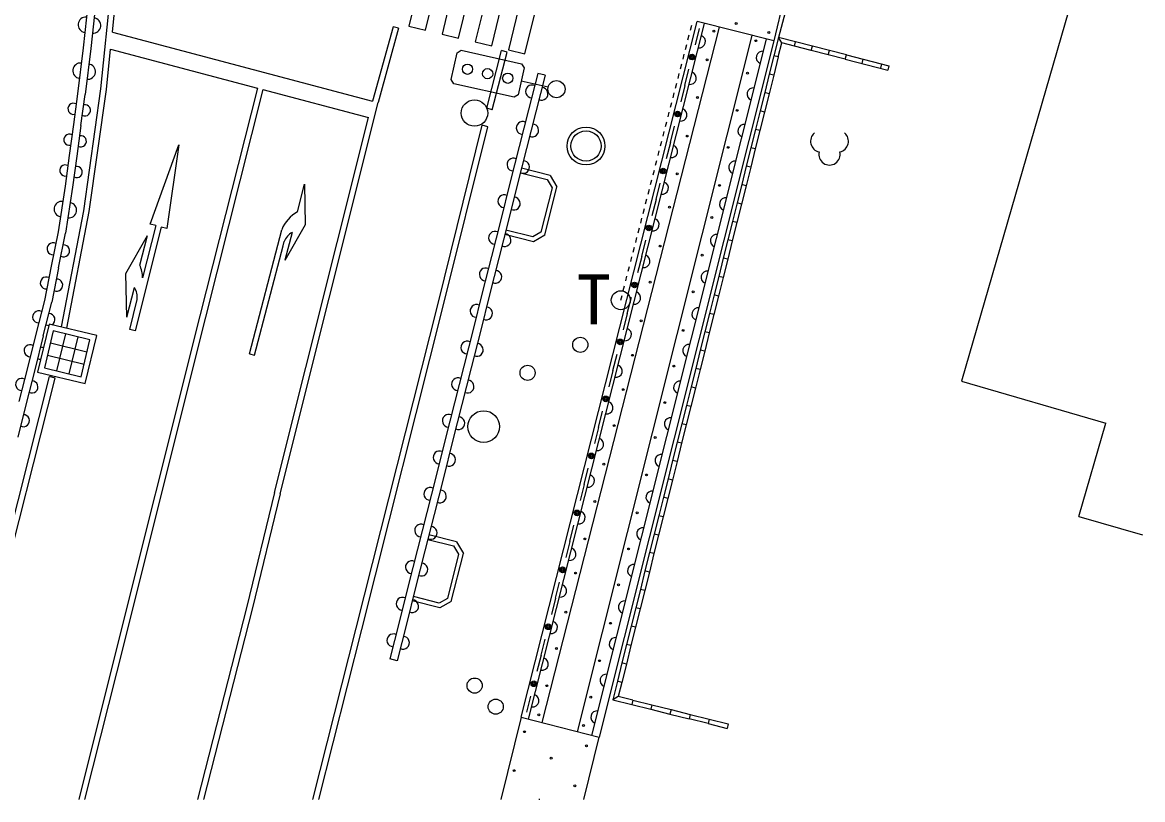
# Model space of a CAD drawing. Units: millimetres, scale not verified. Extents: x 40000 to 680000, y 20000 to 380000.
# Drawn here: x 421042 to 450666, y 250053 to 270602 of the extents above; entities that cross this region are included whole.
import ezdxf
from ezdxf.enums import TextEntityAlignment as Align

# ---------------------------------------------------------------- set-up
doc = ezdxf.new("R2010")
doc.units = ezdxf.units.MM
doc.header["$LTSCALE"] = 1000
for name, color, linetype, lineweight in [('M-BGD', 7, 'Continuous', 25), ('M-BGD-EXST', 7, 'Continuous', 25), ('M-STR-STRC', 7, 'Continuous', 25)]:
    doc.layers.add(name, color=color, linetype=linetype, lineweight=lineweight)
doc.styles.add('ＭＳ ゴシック', font='')
doc.styles.get('ＭＳ ゴシック').set_extended_font_data('MS Gothic')

msp = doc.modelspace()

# ---------------------------------------------------------------- linework, layer by layer
at = {"layer": 'M-BGD'}
for p, q in [((441272, 271630), (440915, 270114)), ((441377, 271470), (441039, 270206)), ((448863, 271452), (445874, 261115)), ((422780, 271148), (422650, 269933)), ((422980, 271133), (422848, 269910)), ((434236, 252231), (438884, 270624)), ((434429, 252182), (439078, 270576)), ((434789, 252089), (439479, 270475)), ((438709, 270398), (438742, 270525)), ((440915, 270114), (438884, 270624)), ((435725, 251848), (440343, 270258)), ((438643, 270142), (438676, 270270)), ((438940, 270439), (438831, 270009)), ((441039, 270206), (440917, 269719)), ((441487, 270091), (441039, 270206)), ((441126, 270060), (441039, 270206)), ((422650, 269933), (422500, 268717)), ((422848, 269910), (422698, 268692)), ((436102, 251751), (440721, 270163)), ((440915, 270114), (436296, 251701)), ((438578, 269887), (438610, 270015)), ((441033, 269690), (441126, 270060)), ((441457, 269975), (441126, 270060)), ((441457, 269975), (441487, 270091)), ((441905, 269860), (441457, 269975)), ((441935, 269976), (441487, 270091)), ((441905, 269860), (441935, 269976)), ((442383, 269861), (441935, 269976)), ((438512, 269632), (438545, 269760)), ((440917, 269719), (440795, 269233)), ((441033, 269690), (440912, 269204)), ((441033, 269690), (440917, 269719)), ((442354, 269745), (441905, 269860)), ((442354, 269745), (442383, 269861)), ((442802, 269630), (442354, 269745)), ((442832, 269746), (442383, 269861)), ((442802, 269630), (442832, 269746)), ((442802, 269630), (443928, 269341)), ((442832, 269746), (443958, 269457)), ((443250, 269515), (443280, 269631)), ((438446, 269377), (438479, 269505)), ((438560, 268933), (438668, 269363)), ((443764, 269507), (443734, 269391)), ((443958, 269457), (443928, 269341)), ((434669, 269254), (434425, 268287)), ((434863, 269205), (434619, 268238)), ((434863, 269205), (434669, 269254)), ((438314, 268867), (438347, 268995)), ((438380, 269122), (438413, 269250)), ((440795, 269233), (440673, 268747)), ((440912, 269204), (440790, 268717)), ((440912, 269204), (440795, 269233)), ((422500, 268717), (422391, 267902)), ((422589, 267876), (422698, 268692)), ((438248, 268612), (438281, 268740)), ((438560, 268933), (438451, 268502)), ((440673, 268747), (440552, 268260)), ((440790, 268717), (440668, 268231)), ((440790, 268717), (440673, 268747)), ((438183, 268357), (438216, 268485)), ((434425, 268287), (434180, 267319)), ((434619, 268238), (434374, 267270)), ((438117, 268102), (438150, 268230)), ((440552, 268260), (440430, 267774)), ((440668, 268231), (440546, 267744)), ((440668, 268231), (440552, 268260)), ((422391, 267902), (422282, 267087)), ((422589, 267876), (422481, 267061)), ((438051, 267847), (438084, 267975)), ((438180, 267426), (438288, 267857)), ((437985, 267592), (438018, 267719)), ((440430, 267774), (440308, 267287)), ((440546, 267744), (440424, 267258)), ((440546, 267744), (440430, 267774)), ((434180, 267319), (433936, 266352)), ((434374, 267270), (434130, 266303)), ((437853, 267082), (437886, 267209)), ((437919, 267337), (437952, 267464)), ((438180, 267426), (438071, 266996)), ((440308, 267287), (440186, 266801)), ((440424, 267258), (440303, 266772)), ((440424, 267258), (440308, 267287)), ((422282, 267087), (422173, 266272)), ((422481, 267061), (422371, 266244)), ((437788, 266827), (437821, 266954)), ((434995, 266555), (434241, 266744)), ((437722, 266572), (437755, 266699)), ((440186, 266801), (440064, 266314)), ((440303, 266772), (440181, 266285)), ((440303, 266772), (440186, 266801)), ((433936, 266352), (433692, 265384)), ((434995, 266555), (435179, 266251)), ((437656, 266317), (437689, 266444)), ((437799, 265920), (437908, 266350)), ((422173, 266272), (421986, 265061)), ((422371, 266244), (422183, 265026)), ((434130, 266303), (433886, 265335)), ((434860, 264978), (435179, 266251)), ((437590, 266062), (437623, 266189)), ((440064, 266314), (439943, 265828)), ((440181, 266285), (440059, 265799)), ((440181, 266285), (440064, 266314)), ((437524, 265807), (437557, 265934)), ((437799, 265920), (437691, 265489)), ((439943, 265828), (439821, 265341)), ((440059, 265799), (439937, 265312)), ((440059, 265799), (439943, 265828)), ((437459, 265552), (437491, 265679)), ((433692, 265384), (433447, 264416)), ((433886, 265335), (433641, 264367)), ((437327, 265041), (437360, 265169)), ((437393, 265296), (437426, 265424)), ((439821, 265341), (439699, 264855)), ((439937, 265312), (439816, 264826)), ((439937, 265312), (439821, 265341)), ((421986, 265061), (421805, 264156)), ((422001, 264117), (422183, 265026)), ((434556, 264803), (433799, 264992)), ((434538, 264931), (433829, 265109)), ((434860, 264978), (434556, 264803)), ((437261, 264786), (437294, 264914)), ((437419, 264413), (437528, 264844)), ((439699, 264855), (439577, 264368)), ((439816, 264826), (439699, 264855)), ((437195, 264531), (437228, 264659)), ((439816, 264826), (439694, 264339)), ((433447, 264416), (433203, 263449)), ((433641, 264367), (433397, 263400)), ((437129, 264276), (437162, 264404)), ((437419, 264413), (437311, 263983)), ((439577, 264368), (439456, 263882)), ((439694, 264339), (439572, 263853)), ((439694, 264339), (439577, 264368)), ((421805, 264156), (421623, 263252)), ((422001, 264117), (421818, 263208)), ((437064, 264021), (437097, 264149)), ((436998, 263766), (437031, 263894)), ((439456, 263882), (439334, 263396)), ((439572, 263853), (439450, 263366)), ((439572, 263853), (439456, 263882)), ((433203, 263449), (432959, 262481)), ((433397, 263400), (433153, 262432)), ((436866, 263256), (436899, 263384)), ((436932, 263511), (436965, 263639)), ((439334, 263396), (439212, 262909)), ((439450, 263366), (439328, 262880)), ((439450, 263366), (439334, 263396)), ((421623, 263252), (421399, 262359)), ((421593, 262311), (421818, 263208)), ((437039, 262907), (437148, 263337)), ((437039, 262907), (436930, 262476)), ((439212, 262909), (439090, 262423)), ((439328, 262880), (439207, 262394)), ((439328, 262880), (439212, 262909)), ((432959, 262481), (432714, 261514)), ((421399, 262359), (421174, 261467)), ((421593, 262311), (421368, 261419)), ((421859, 262446), (421624, 261465)), ((422828, 262213), (421859, 262446)), ((422182, 262368), (421947, 261388)), ((422505, 262291), (422270, 261310)), ((422593, 261233), (422828, 262213)), ((433153, 262432), (432908, 261465)), ((439090, 262423), (438968, 261936)), ((439207, 262394), (439085, 261907)), ((439207, 262394), (439090, 262423)), ((422750, 261886), (421781, 262119)), ((438968, 261936), (438847, 261450)), ((439085, 261907), (438963, 261421)), ((439085, 261907), (438968, 261936)), ((422672, 261559), (421702, 261792)), ((436659, 261400), (436768, 261831)), ((421174, 261467), (420949, 260575)), ((421368, 261419), (421143, 260526)), ((421624, 261465), (422593, 261233)), ((432714, 261514), (432470, 260546)), ((432908, 261465), (432664, 260497)), ((436659, 261400), (436550, 260970)), ((438847, 261450), (438725, 260963)), ((438963, 261421), (438841, 260934)), ((438963, 261421), (438847, 261450)), ((445874, 261115), (449695, 260010)), ((438725, 260963), (438603, 260477)), ((438841, 260934), (438719, 260448)), ((438841, 260934), (438725, 260963)), ((421143, 260526), (420919, 259634)), ((432470, 260546), (432226, 259578)), ((432664, 260497), (432420, 259529)), ((438603, 260477), (438481, 259990)), ((438719, 260448), (438598, 259961)), ((438719, 260448), (438603, 260477)), ((436279, 259894), (436387, 260324)), ((436279, 259894), (436170, 259464)), ((438481, 259990), (438359, 259504)), ((438598, 259961), (438476, 259475)), ((438598, 259961), (438481, 259990)), ((448980, 257539), (449695, 260010)), ((432226, 259578), (431981, 258611)), ((432420, 259529), (432175, 258562)), ((438359, 259504), (438238, 259018)), ((438476, 259475), (438359, 259504)), ((438476, 259475), (438354, 258988)), ((438238, 259018), (438116, 258531)), ((438354, 258988), (438232, 258502)), ((438354, 258988), (438238, 259018)), ((435899, 258387), (436007, 258818)), ((431981, 258611), (431737, 257643)), ((432175, 258562), (431931, 257594)), ((435899, 258387), (435790, 257957)), ((438116, 258531), (437994, 258045)), ((438232, 258502), (438110, 258016)), ((438232, 258502), (438116, 258531)), ((437994, 258045), (437872, 257558)), ((438110, 258016), (437994, 258045)), ((438110, 258016), (437989, 257529)), ((431737, 257643), (431493, 256676)), ((431931, 257594), (431687, 256627)), ((437872, 257558), (437750, 257072)), ((437989, 257529), (437867, 257043)), ((437989, 257529), (437872, 257558)), ((448980, 257539), (450666, 257051)), ((435518, 256881), (435627, 257311)), ((432525, 256864), (431794, 257050)), ((432525, 256864), (432707, 256560)), ((435518, 256881), (435410, 256451)), ((437750, 257072), (437629, 256585)), ((437867, 257043), (437745, 256556)), ((437867, 257043), (437750, 257072)), ((431493, 256676), (431248, 255708)), ((431687, 256627), (431442, 255659)), ((432384, 255293), (432707, 256560)), ((437629, 256585), (437507, 256099)), ((437745, 256556), (437623, 256070)), ((437745, 256556), (437629, 256585)), ((437507, 256099), (437385, 255612)), ((437623, 256070), (437501, 255583)), ((437623, 256070), (437507, 256099)), ((431248, 255708), (431004, 254740)), ((431442, 255659), (431198, 254691)), ((435138, 255375), (435247, 255805)), ((432063, 255248), (431382, 255422)), ((435138, 255375), (435030, 254944)), ((437385, 255612), (437263, 255126)), ((437501, 255583), (437380, 255097)), ((437501, 255583), (437385, 255612)), ((432080, 255120), (431353, 255305)), ((432384, 255293), (432080, 255120)), ((437263, 255126), (437141, 254640)), ((437380, 255097), (437258, 254610)), ((437380, 255097), (437263, 255126)), ((431004, 254740), (430760, 253773)), ((431198, 254691), (430953, 253724)), ((437141, 254640), (437020, 254153)), ((437258, 254610), (437136, 254124)), ((437258, 254610), (437141, 254640)), ((434758, 253868), (434867, 254299)), ((437020, 254153), (436898, 253667)), ((437136, 254124), (437014, 253637)), ((437136, 254124), (437020, 254153)), ((430953, 253724), (430760, 253773)), ((434758, 253868), (434650, 253438)), ((436898, 253667), (436776, 253180)), ((437014, 253637), (436892, 253151)), ((437014, 253637), (436898, 253667)), ((436776, 253180), (436654, 252694)), ((436892, 253151), (436776, 253180)), ((436892, 253151), (436800, 252781)), ((434378, 252362), (434487, 252792)), ((436800, 252781), (436654, 252694)), ((436654, 252694), (437159, 252567)), ((437188, 252684), (436800, 252781)), ((437188, 252684), (437159, 252567)), ((437159, 252567), (437663, 252441)), ((437188, 252684), (437692, 252558)), ((437692, 252558), (437663, 252441)), ((437663, 252441), (438167, 252315)), ((437692, 252558), (438197, 252431)), ((438197, 252431), (438167, 252315)), ((438197, 252431), (438701, 252305)), ((434236, 252231), (433692, 250054)), ((434236, 252231), (436296, 251701)), ((438167, 252315), (438672, 252189)), ((438701, 252305), (438672, 252189)), ((439176, 252062), (438672, 252189)), ((438701, 252305), (439205, 252179)), ((439205, 252179), (439176, 252062)), ((439205, 252179), (439710, 252052)), ((439176, 252062), (439681, 251936)), ((439710, 252052), (439681, 251936)), ((435888, 250054), (436296, 251701))]:
    msp.add_line(p, q, dxfattribs=at)
for points in [[(434212, 266627), (434918, 266450), (435050, 266231), (434756, 265057), (434538, 264931)], [(431764, 256934), (432447, 256760), (432578, 256541), (432280, 255372), (432063, 255248)]]:
    msp.add_lwpolyline(points, dxfattribs=at)
msp.add_lwpolyline([(421443, 261354), (422704, 261052), (423009, 262324), (421748, 262626)], close=True, dxfattribs=at)
for centre, radius in [((439920, 270573), 25), ((439331, 270369), 25), ((440783, 270338), 25), ((440437, 270118), 25), ((438750, 269686), 75), ((438750, 269686), 49.5), ((438750, 269686), 24.5), ((439147, 269610), 25), ((440216, 269259), 25), ((432997, 268206), 350), ((438892, 268616), 25), ((438370, 268180), 75), ((438370, 268180), 49.5), ((438370, 268180), 24.5), ((439945, 268276), 25), ((435947, 267334), 500), ((435947, 267334), 400), ((438626, 267598), 25), ((439709, 267298), 25), ((437989, 266673), 75), ((437989, 266673), 49.5), ((437989, 266673), 24.5), ((438361, 266597), 25), ((439479, 266293), 25), ((438155, 265719), 25), ((439276, 265441), 25), ((437609, 265167), 75), ((437609, 265167), 49.5), ((437609, 265167), 24.5), ((437905, 264690), 25), ((439021, 264447), 25), ((437229, 263660), 75), ((437229, 263660), 49.5), ((437229, 263660), 24.5), ((437646, 263732), 25), ((438778, 263478), 25), ((437405, 262710), 25), ((438512, 262460), 25), ((435796, 262078), 200), ((436849, 262154), 75), ((436849, 262154), 49.5), ((436849, 262154), 24.5), ((437177, 261800), 25), ((434402, 261337), 200), ((438272, 261517), 25), ((436469, 260647), 75), ((436469, 260647), 49.5), ((436933, 260892), 25), ((436469, 260647), 24.5), ((438029, 260548), 25), ((433241, 259915), 420), ((436692, 259941), 25), ((437773, 259624), 25), ((436089, 259141), 75), ((436089, 259141), 49.5), ((436089, 259141), 24.5), ((436417, 258923), 25), ((437545, 258636), 25), ((436180, 257936), 25), ((435709, 257634), 75), ((435709, 257634), 49.5), ((435709, 257634), 24.5), ((437298, 257633), 25), ((435917, 256944), 25), ((437074, 256679), 25), ((435328, 256128), 75), ((435328, 256128), 49.5), ((435328, 256128), 24.5), ((435673, 256044), 25), ((436807, 255730), 25), ((435414, 255008), 25), ((434948, 254621), 75), ((434948, 254621), 49.5), ((434948, 254621), 24.5), ((436593, 254714), 25), ((435163, 254046), 25), ((436305, 253725), 25), ((433001, 253067), 200), ((434568, 253115), 75), ((434568, 253115), 49.5), ((434568, 253115), 24.5), ((434909, 253064), 25), ((433559, 252510), 200), ((436071, 252763), 25), ((434698, 252296), 25), ((434321, 251849), 25), ((435880, 252014), 25), ((435957, 251473), 25), ((435025, 251150), 25), ((434047, 250818), 25), ((435649, 250415), 25)]:
    msp.add_circle(centre, radius, dxfattribs=at)
for centre, radius, start, end in [((422719, 270540), 204, 84.8926, 262.823), ((422910, 270519), 204, 264.8926, 82.823), ((438939, 270096), 167, 261.7616, 69.8748), ((440616, 269674), 167, 81.8909, 249.9444), ((422579, 269325), 204, 84.1385, 261.8259), ((422769, 269301), 204, 264.1385, 81.8259), ((438694, 269128), 167, 261.7616, 69.8748), ((434517, 268778), 169, 65.3249, 266.329), ((434771, 268714), 169, 245.325, 86.3306), ((440373, 268705), 167, 81.8909, 249.9444), ((422393, 268317), 147, 61.23, 283.5473), ((422696, 268276), 147, 241.23, 103.5474), ((438449, 268160), 167, 261.7608, 69.8758), ((434273, 267811), 169, 65.3251, 266.3288), ((434526, 267747), 169, 245.325, 86.3306), ((440130, 267736), 167, 81.8909, 249.9444), ((422284, 267502), 147, 61.2287, 283.5466), ((422588, 267461), 147, 241.23, 103.5474), ((438205, 267192), 167, 261.761, 69.8739), ((434028, 266843), 169, 65.3251, 266.3288), ((434282, 266779), 169, 245.326, 86.3298), ((439887, 266767), 167, 81.8909, 249.9444), ((422175, 266687), 147, 61.23, 283.5474), ((422479, 266646), 147, 241.229, 103.5483), ((437960, 266223), 167, 261.761, 69.8739), ((433784, 265875), 169, 65.3252, 266.3305), ((422084, 265666), 204, 82.4295, 260.0143), ((422273, 265637), 204, 262.4287, 80.0163), ((434038, 265811), 169, 245.326, 86.3298), ((439644, 265798), 167, 81.8898, 249.9452), ((437715, 265255), 167, 261.7627, 69.8739), ((433540, 264908), 169, 65.326, 266.3298), ((433793, 264844), 169, 245.326, 86.3298), ((439401, 264829), 167, 81.8909, 249.9444), ((421855, 264617), 159, 63.7719, 273.5327), ((422132, 264561), 159, 243.7728, 93.5319), ((437471, 264287), 167, 261.7597, 69.8767), ((433295, 263940), 169, 65.326, 266.3298), ((433549, 263876), 169, 245.3252, 86.3305), ((439158, 263860), 167, 81.8909, 249.9444), ((421674, 263712), 159, 63.7728, 273.5319), ((421950, 263657), 159, 243.7714, 93.5333), ((437226, 263319), 167, 261.7597, 69.8767), ((433051, 262973), 169, 65.326, 266.3298), ((433305, 262908), 169, 245.3252, 86.3305), ((438915, 262891), 167, 81.889, 249.9463), ((421471, 262816), 159, 60.8223, 270.9195), ((421745, 262747), 159, 299.5114, 90.9205), ((421745, 262747), 159, 240.8251, 267.8797), ((436981, 262351), 167, 261.76, 69.8748), ((432807, 262005), 169, 65.325, 266.3306), ((421246, 261923), 159, 60.8225, 270.9194), ((421520, 261855), 159, 61.3039, 90.9252), ((433060, 261941), 169, 245.3252, 86.3305), ((438672, 261922), 167, 81.889, 249.9463), ((421520, 261855), 159, 240.8269, 271.7283), ((436737, 261383), 167, 261.7616, 69.8748), ((421022, 261031), 159, 60.8223, 270.9195), ((421296, 260962), 159, 240.8223, 90.9195), ((432562, 261037), 169, 65.3252, 266.3305), ((432816, 260973), 169, 245.325, 86.3306), ((438429, 260953), 167, 81.889, 249.9463), ((436492, 260415), 167, 261.7616, 69.8748), ((421071, 260070), 159, 240.8223, 90.9195), ((432318, 260070), 169, 65.3252, 266.3305), ((432572, 260006), 169, 245.326, 86.3282), ((438186, 259984), 167, 81.889, 249.9463), ((436247, 259447), 167, 261.7597, 69.8767), ((432074, 259102), 169, 65.3252, 266.3305), ((432327, 259038), 169, 245.326, 86.3282), ((437942, 259015), 167, 81.8907, 249.9446), ((436003, 258479), 167, 261.761, 69.8739), ((431829, 258135), 169, 65.3252, 266.3305), ((432083, 258070), 169, 245.326, 86.3282), ((437699, 258046), 167, 81.8909, 249.9444), ((435758, 257510), 167, 261.761, 69.8739), ((431585, 257167), 169, 65.326, 266.3298), ((431839, 257103), 169, 245.3251, 86.3288), ((437456, 257077), 167, 81.8909, 249.9444), ((435514, 256542), 167, 261.7627, 69.8739), ((431341, 256199), 169, 65.326, 266.3298), ((431594, 256135), 169, 245.3251, 86.3288), ((437213, 256108), 167, 81.8909, 249.9444), ((435269, 255574), 167, 261.7597, 69.8767), ((431096, 255232), 169, 65.326, 266.3298), ((431350, 255168), 169, 245.3251, 86.3288), ((436970, 255139), 167, 81.8909, 249.9444), ((435024, 254606), 167, 261.7597, 69.8767), ((430852, 254264), 169, 65.3235, 266.3304), ((431106, 254200), 169, 245.3237, 86.3302), ((436727, 254170), 167, 81.8898, 249.9452), ((434780, 253638), 167, 261.76, 69.8748), ((436484, 253201), 167, 81.8909, 249.9444), ((434535, 252670), 167, 261.7616, 69.8748), ((436241, 252232), 167, 81.8909, 249.9444), ((434710, 250031), 25, 62.2752, 117.7248)]:
    msp.add_arc(centre, radius, start, end, dxfattribs=at)
at = {"layer": 'M-BGD-EXST'}
for p, q in [((432380, 269090), (432539, 269800)), ((432539, 269800), (432647, 269869)), ((432647, 269869), (434244, 269510)), ((434313, 269401), (434154, 268691)), ((434244, 269510), (434313, 269401)), ((432448, 268981), (432380, 269090)), ((434944, 268887), (434233, 269046)), ((434045, 268622), (432448, 268981)), ((434154, 268691), (434045, 268622))]:
    msp.add_line(p, q, dxfattribs=at)
for centre, radius in [((432813, 269365), 136), ((433346, 269246), 136), ((433878, 269126), 136), ((435165, 268837), 227), ((436866, 263256), 250)]:
    msp.add_circle(centre, radius, dxfattribs=at)
for centre, radius, start, end in [((442173, 267460), 288, 130.6006, 257.4719), ((442598, 267460), 288, 282.5281, 49.3994), ((442386, 267112), 283, 166.3144, 13.6855)]:
    msp.add_arc(centre, radius, start, end, dxfattribs=at)
at = {"layer": 'M-STR-STRC'}
for p, q in [((431922, 273212), (431263, 270501)), ((431701, 270397), (432360, 273108)), ((432800, 273004), (432140, 270293)), ((432578, 270189), (433237, 272900)), ((433677, 272795), (433017, 270084)), ((433455, 269980), (434115, 272691)), ((434554, 272587), (433895, 269876)), ((434332, 269772), (434992, 272483)), ((430843, 270486), (430302, 268522)), ((430988, 270446), (430843, 270486)), ((431263, 270501), (431701, 270397)), ((423422, 270348), (430302, 268523)), ((430988, 270446), (430447, 268484)), ((432140, 270293), (432578, 270189)), ((423375, 269895), (427256, 268865)), ((433017, 270084), (433455, 269980)), ((433895, 269876), (434332, 269772)), ((433324, 268331), (433715, 269856)), ((433469, 268294), (433860, 269819)), ((433860, 269819), (433715, 269856)), ((427256, 268865), (425736, 262845)), ((427401, 268827), (425882, 262808)), ((427401, 268827), (430192, 268086)), ((427857, 258137), (430447, 268484)), ((433469, 268294), (433324, 268331)), ((427711, 258173), (430192, 268086)), ((433351, 267845), (433205, 267881)), ((424420, 265265), (425182, 267369)), ((425182, 267369), (424862, 265155)), ((428316, 265595), (428505, 266324)), ((428505, 266324), (428518, 265250)), ((424715, 265191), (424026, 262444)), ((424568, 265228), (424222, 263848)), ((424568, 265228), (424420, 265265)), ((424862, 265155), (424715, 265191)), ((428521, 265249), (427978, 264310)), ((423782, 263965), (424347, 264971)), ((424150, 264186), (424347, 264971)), ((427048, 261836), (427900, 265119)), ((428174, 265048), (427984, 264318)), ((427184, 261801), (427937, 264699)), ((427937, 264699), (427966, 264810)), ((423806, 262812), (423782, 263965)), ((423806, 262812), (424003, 263597)), ((423879, 262481), (424078, 263272)), ((424026, 262444), (423879, 262481)), ((427048, 261836), (427184, 261801)), ((418930, 250054), (421760, 261236)), ((419085, 250054), (421905, 261200)), ((421905, 261200), (421760, 261236))]:
    msp.add_line(p, q, dxfattribs=at)
for points in [[(422072, 262549), (422664, 265624), (423116, 268843), (423391, 271517), (423453, 272276)], [(423422, 270348), (423541, 271503), (423602, 272264)], [(422218, 262514), (422812, 265600), (423265, 268825), (423375, 269895)], [(428726, 250054), (429872, 254583), (432034, 263171), (433205, 267881)], [(428880, 250054), (430018, 254547), (432179, 263135), (433351, 267845)], [(425736, 262845), (423382, 253445), (422534, 250054)], [(425882, 262808), (423528, 253409), (422688, 250054)], [(427711, 258173), (426978, 255155), (425677, 250054)], [(427857, 258137), (427124, 255119), (425832, 250054)]]:
    msp.add_lwpolyline(points, dxfattribs=at)
for centre, radius, start, end in [((428776, 264773), 942, 119.2799, 158.4745), ((428404, 264637), 471, 119.281, 158.4729), ((423211, 263810), 1011, 2.1789, 21.8335), ((423575, 263327), 506, 353.7413, 32.2488)]:
    msp.add_arc(centre, radius, start, end, dxfattribs=at)

# ---------------------------------------------------------------- texts
at = {"layer": 'M-BGD-EXST', "style": 'ＭＳ ゴシック'}
msp.add_text('T', height=1320, dxfattribs=at).set_placement((436153, 263280), align=Align.MIDDLE_CENTER)

doc.saveas('drawing.dxf')
